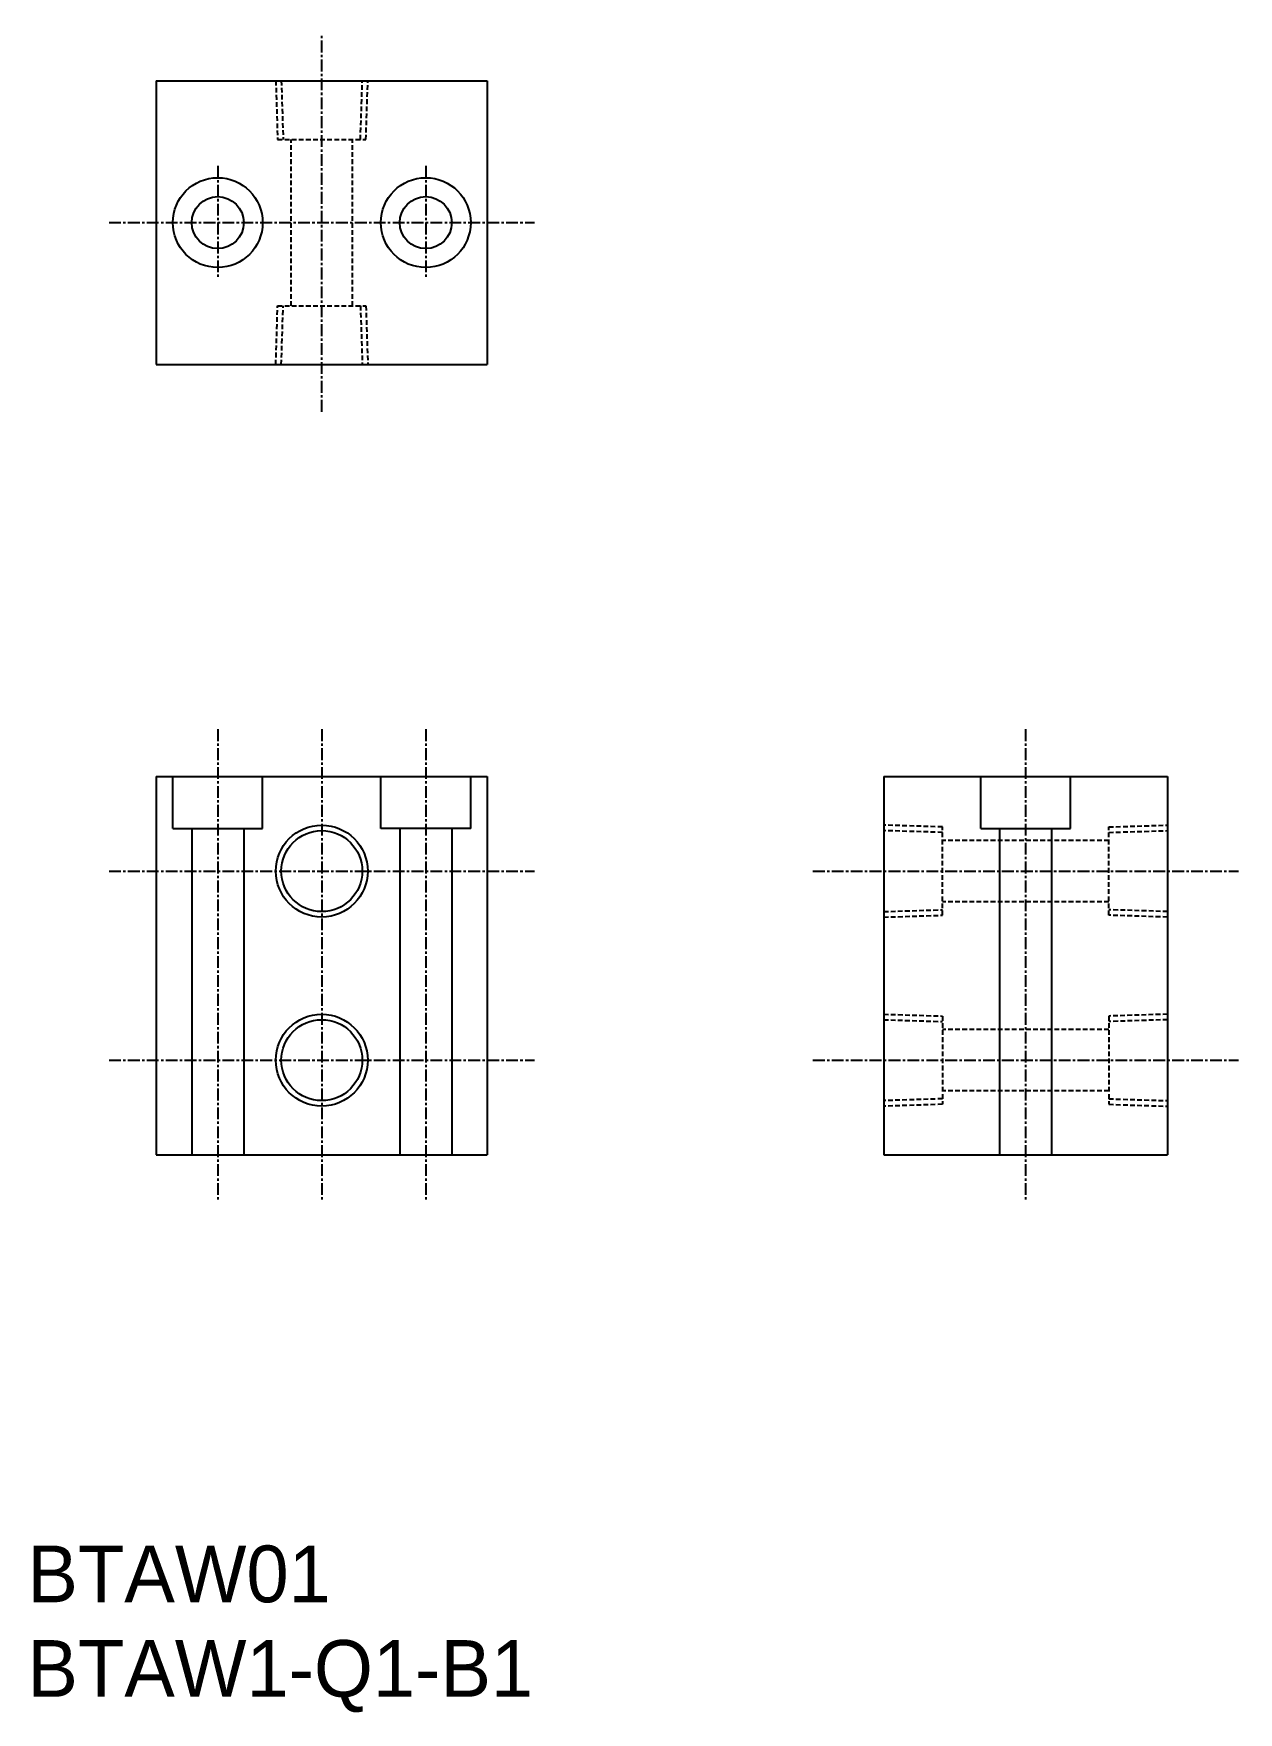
# Model space of a CAD drawing. Extents: x 760 to 887, y 192 to 370.
import ezdxf

# ---------------------------------------------------------------- set-up
doc = ezdxf.new("R2010")
doc.units = 0
doc.linetypes.add('CENTER', pattern=[2, 1.25, -0.25, 0.25, -0.25])
doc.linetypes.add('DASHED', pattern=[0.75, 0.5, -0.25])
doc.layers.get('0').update_dxf_attribs({"linetype": 'CONTINUOUS'})
doc.layers.add('CENTER', color=1, linetype='CENTER')

msp = doc.modelspace()

# ---------------------------------------------------------------- linework, layer by layer
at = {"color": 7, "linetype": 'CONTINUOUS'}
for p, q in [((772.99, 364.95), (807.99, 364.95)), ((772.99, 364.95), (772.99, 334.95)), ((807.99, 364.95), (807.99, 334.95)), ((772.99, 334.95), (807.99, 334.95)), ((772.99, 291.36), (772.99, 251.36)), ((772.99, 291.36), (807.99, 291.36)), ((774.74, 285.86), (774.74, 291.36)), ((784.24, 285.86), (784.24, 291.36)), ((796.74, 285.86), (796.74, 291.36)), ((806.24, 285.86), (806.24, 291.36)), ((807.99, 291.36), (807.99, 251.36)), ((849.93, 291.36), (849.93, 251.36)), ((849.93, 291.36), (879.93, 291.36)), ((860.18, 285.86), (860.18, 291.36)), ((869.68, 285.86), (869.68, 291.36)), ((879.93, 291.36), (879.93, 251.36)), ((774.74, 285.86), (784.24, 285.86)), ((776.74, 285.86), (776.74, 251.36)), ((782.24, 285.86), (782.24, 251.36)), ((806.24, 285.86), (796.74, 285.86)), ((798.74, 285.86), (798.74, 251.36)), ((804.24, 285.86), (804.24, 251.36)), ((860.18, 285.86), (869.68, 285.86)), ((862.18, 285.86), (862.18, 251.36)), ((867.68, 285.86), (867.68, 251.36)), ((772.99, 251.36), (807.99, 251.36)), ((849.93, 251.36), (879.93, 251.36))]:
    msp.add_line(p, q, dxfattribs=at)
at = {"color": 3, "linetype": 'DASHED'}
for p, q in [((785.63, 364.95), (785.82, 358.75)), ((786.21, 364.97), (786.41, 358.75)), ((794.58, 358.75), (794.78, 364.97)), ((795.16, 358.75), (795.36, 364.95)), ((785.82, 358.75), (795.16, 358.75)), ((787.24, 341.15), (787.24, 358.75)), ((793.74, 341.15), (793.74, 358.75)), ((785.63, 334.95), (785.82, 341.15)), ((785.82, 341.15), (795.16, 341.15)), ((786.21, 334.93), (786.41, 341.15)), ((794.58, 341.15), (794.78, 334.93)), ((795.16, 341.15), (795.36, 334.95)), ((856.13, 286.03), (849.93, 286.22)), ((856.13, 276.69), (856.13, 286.03)), ((873.73, 286.03), (879.93, 286.22)), ((873.73, 276.69), (873.73, 286.03)), ((856.13, 285.45), (849.92, 285.64)), ((873.73, 284.61), (856.13, 284.61)), ((873.73, 285.45), (879.95, 285.64)), ((849.92, 277.08), (856.13, 277.27)), ((873.73, 278.11), (856.13, 278.11)), ((879.95, 277.08), (873.73, 277.27)), ((849.93, 276.49), (856.13, 276.69)), ((879.93, 276.49), (873.73, 276.69)), ((849.92, 265.64), (856.13, 265.45)), ((849.93, 266.22), (856.13, 266.03)), ((856.13, 266.03), (856.13, 256.69)), ((873.73, 264.61), (856.13, 264.61)), ((879.93, 266.22), (873.73, 266.03)), ((873.73, 266.03), (873.73, 256.69)), ((879.95, 265.64), (873.73, 265.45)), ((873.73, 258.11), (856.13, 258.11)), ((856.13, 257.27), (849.92, 257.08)), ((856.13, 256.69), (849.93, 256.49)), ((873.73, 257.27), (879.95, 257.08)), ((873.73, 256.69), (879.93, 256.49))]:
    msp.add_line(p, q, dxfattribs=at)
at = {"color": 7, "linetype": 'CONTINUOUS'}
for centre, radius in [((779.49, 349.95), 4.75), ((801.49, 349.95), 4.75), ((779.49, 349.95), 2.75), ((801.49, 349.95), 2.75), ((790.49, 281.36), 4.28), ((790.49, 261.36), 4.28)]:
    msp.add_circle(centre, radius, dxfattribs=at)
at = {"color": 3, "linetype": 'CONTINUOUS'}
for centre in [(790.49, 281.36), (790.49, 261.36)]:
    msp.add_circle(centre, 4.86, dxfattribs=at)
at = {"layer": 'CENTER', "color": 1, "linetype": 'CENTER'}
for p, q in [((790.49, 329.95), (790.49, 369.95)), ((779.49, 355.95), (779.49, 343.95)), ((801.49, 355.95), (801.49, 343.95)), ((767.99, 349.95), (812.99, 349.95)), ((779.49, 296.36), (779.49, 246.36)), ((790.49, 296.36), (790.49, 246.36)), ((801.49, 296.36), (801.49, 246.36)), ((864.93, 296.36), (864.93, 246.36)), ((767.99, 281.36), (812.99, 281.36)), ((842.43, 281.36), (887.43, 281.36)), ((767.99, 261.36), (812.99, 261.36)), ((842.43, 261.36), (887.43, 261.36))]:
    msp.add_line(p, q, dxfattribs=at)

# ---------------------------------------------------------------- texts
at = {"color": 7, "linetype": 'CONTINUOUS'}
for s, p in [('BTAW01', (759.35, 204.02)), ('BTAW1-Q1-B1', (759.35, 194.02))]:
    msp.add_text(s, height=6, dxfattribs=at).set_placement(p)

doc.saveas('drawing.dxf')
